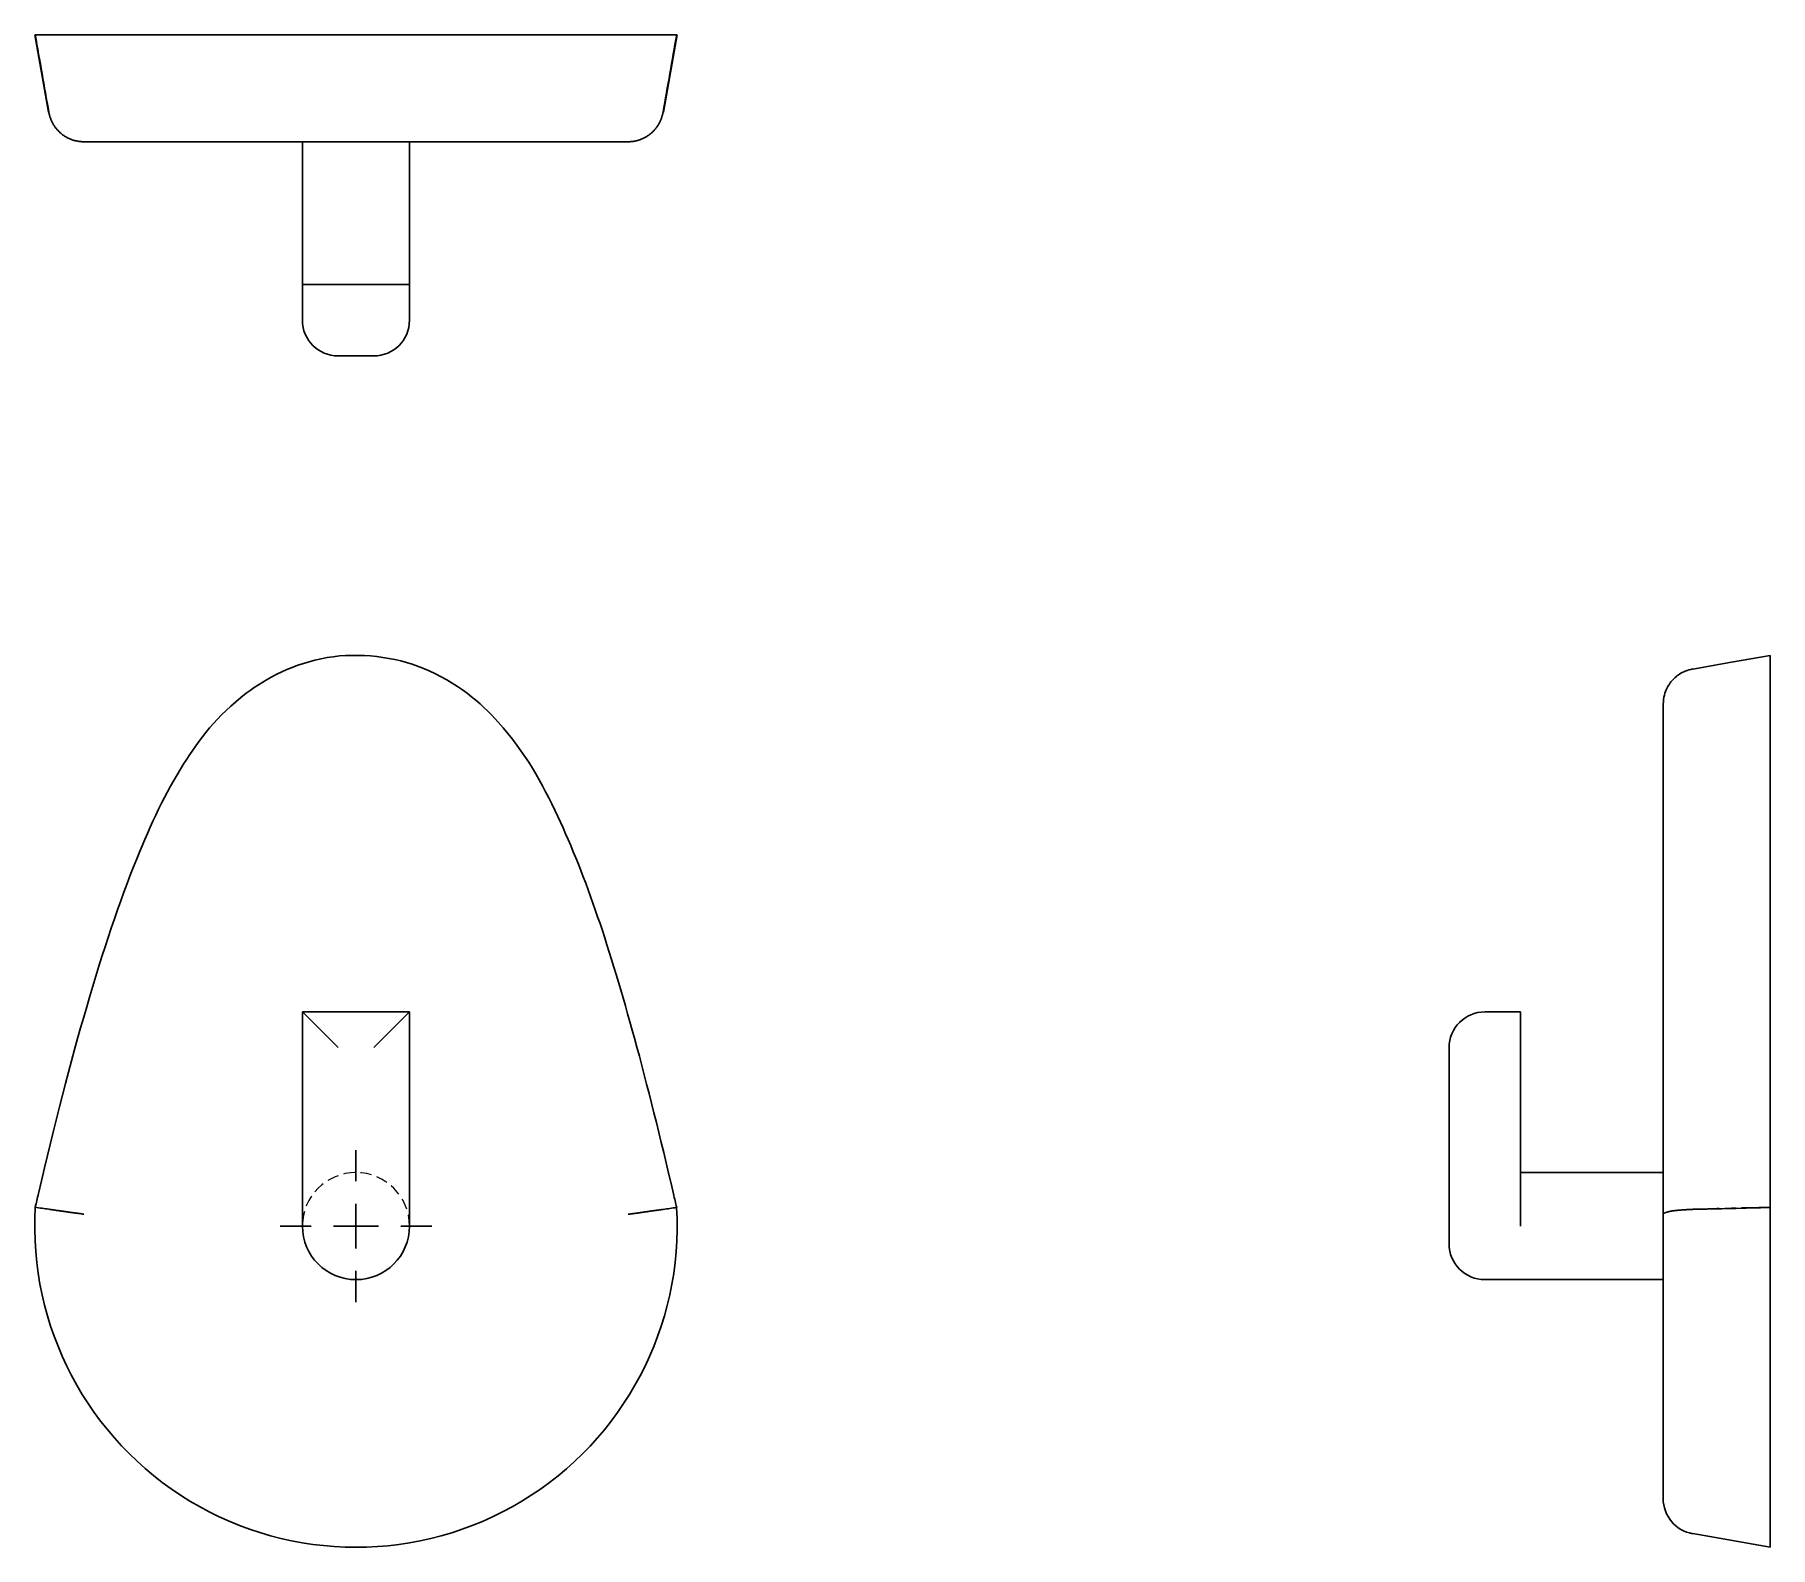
# Model space of a CAD drawing. Header units: millimetres. Extents: x 47 to 241, y 7 to 176.
import ezdxf

# ---------------------------------------------------------------- set-up
doc = ezdxf.new("R2010")
doc.units = ezdxf.units.MM
doc.linetypes.add('HIDDEN', pattern=[1.905, 1.27, -0.635])
doc.layers.add('10', color=7, linetype='Continuous')

# ---------------------------------------------------------------- blocks, each defined once
blk = doc.blocks.new('SW_CENTERMARKSYMBOL_0')
at = {"layer": '10', "color": 0}
for p, q in [((0, 5), (0, 8.48)), ((0, 0), (0, 2.5)), ((-5, 0), (-8.48, 0)), ((0, 0), (-2.5, 0)), ((0, 0), (0, -2.5)), ((0, 0), (2.5, 0)), ((5, 0), (8.48, 0)), ((0, -5), (0, -8.48))]:
    blk.add_line(p, q, dxfattribs=at)

msp = doc.modelspace()

# ---------------------------------------------------------------- linework, layer by layer
at = {"color": 7, "linetype": 'Continuous', "lineweight": 25}
for p, q in [((47.13, 175.92), (48.66, 167.26)), ((117.34, 167.26), (118.87, 175.92)), ((77.02, 163.96), (77.02, 148.02)), ((88.98, 148.02), (88.98, 163.96)), ((77.02, 148.02), (77.02, 144.04)), ((88.98, 148.02), (77.02, 148.02)), ((88.98, 144.04), (88.98, 148.02)), ((81.01, 140.05), (84.99, 140.05)), ((81.01, 62.8), (77.02, 66.78)), ((88.98, 66.78), (77.02, 66.78)), ((77.02, 66.78), (77.02, 42.87)), ((88.98, 66.78), (84.99, 62.8)), ((88.98, 42.87), (88.98, 66.78)), ((209.04, 66.78), (213.02, 66.78)), ((213.02, 42.87), (213.02, 66.78)), ((205.05, 62.8), (205.05, 42.87)), ((228.96, 48.85), (213.02, 48.85)), ((240.92, 7), (240.92, 44.95)), ((205.05, 42.87), (205.05, 40.88)), ((228.96, 44.19), (228.96, 12.45)), ((209.04, 36.89), (228.96, 36.89)), ((232.26, 8.53), (240.92, 7))]:
    msp.add_line(p, q, dxfattribs=at)
at = {"color": 7, "linetype": 'Continuous', "lineweight": 25, "flags": 128}
msp.add_lwpolyline([(240.92, 106.61), (236.59, 105.85), (232.26, 105.08)], dxfattribs=at)
at = {"color": 7, "linetype": 'Continuous', "lineweight": 25}
for centre, radius, start, end in [((81.01, 144.04), 3.99, 180, 270), ((84.99, 144.04), 3.99, 270, 0), ((209.04, 62.8), 3.99, 90, 180), ((83, 42.87), 35.87, 176.6358, 3.323), ((83, 42.87), 5.98, 180, 0), ((209.04, 40.88), 3.99, 180, 270), ((232.95, 12.45), 3.99, 180, 260)]:
    msp.add_arc(centre, radius, start, end, dxfattribs=at)
at = {"color": 7, "linetype": 'HIDDEN', "lineweight": 18}
msp.add_arc((83, 42.87), 5.98, 0, 180, dxfattribs=at)
at = {"color": 7, "linetype": 'Continuous', "lineweight": 25}
for points in [[(47.19, 175.92), (47.7, 173.03), (48.21, 170.14), (48.71, 167.26)], [(118.81, 175.92), (118.3, 173.03), (117.8, 170.14), (117.29, 167.26)], [(47.19, 44.97), (47.7, 44.9), (48.21, 44.83), (48.71, 44.75)], [(118.81, 44.95), (118.3, 44.87), (117.8, 44.8), (117.29, 44.73)], [(240.92, 44.95), (238.03, 44.87), (235.14, 44.8), (232.26, 44.73)]]:
    msp.add_open_spline(points, degree=3, dxfattribs=at)
for points, knots in [([(47.19, 175.92), (47.31, 175.92), (47.43, 175.92), (47.55, 175.92), (51.17, 175.92), (54.64, 175.92), (58.53, 175.92), (60.09, 175.92), (61.7, 175.92), (63.79, 175.92), (65.48, 175.92), (67.42, 175.92), (70.76, 175.92), (73.01, 175.92), (76.07, 175.92), (79.79, 175.92), (83.39, 175.92), (87.38, 175.92), (90.47, 175.92), (94.37, 175.92), (96.94, 175.92), (98.88, 175.92), (101.95, 175.92), (103.77, 175.92), (105.53, 175.92), (108.72, 175.92), (111.37, 175.92), (114.1, 175.92), (115.55, 175.92), (117, 175.92), (118.46, 175.92), (118.58, 175.92), (118.69, 175.92), (118.81, 175.92)], [-0.00848, -0.00848, -0.00848, -0.00848, 0, 0, 0, 0.25, 0.25, 0.25, 0.350482, 0.350482, 0.350482, 0.431672, 0.431672, 0.431672, 0.486312, 0.486312, 0.486312, 0.539154, 0.539154, 0.539154, 0.605576, 0.605576, 0.605576, 0.710083, 0.710083, 0.710083, 0.899255, 0.899255, 0.899255, 1, 1, 1, 1.008276, 1.008276, 1.008276, 1.008276]), ([(52.61, 163.96), (52.54, 163.96), (52.41, 163.97), (52.2, 163.98), (52, 164.01), (51.8, 164.05), (51.61, 164.09), (51.42, 164.15), (51.23, 164.21), (51.05, 164.28), (50.88, 164.36), (50.71, 164.45), (50.55, 164.55), (50.39, 164.65), (50.24, 164.75), (50.1, 164.87), (49.96, 164.99), (49.83, 165.11), (49.71, 165.24), (49.59, 165.37), (49.48, 165.5), (49.38, 165.64), (49.29, 165.78), (49.2, 165.92), (49.12, 166.07), (49.04, 166.22), (48.98, 166.36), (48.92, 166.51), (48.86, 166.66), (48.81, 166.81), (48.77, 166.96), (48.74, 167.11), (48.72, 167.21), (48.71, 167.26)], [0, 0, 0, 0, 0.037476, 0.074604, 0.111385, 0.147817, 0.183901, 0.219637, 0.255025, 0.290064, 0.324756, 0.359098, 0.393093, 0.426739, 0.460037, 0.492987, 0.525589, 0.557842, 0.589748, 0.621305, 0.652515, 0.683378, 0.713893, 0.744061, 0.773882, 0.803357, 0.832485, 0.861268, 0.889704, 0.917795, 0.945541, 0.972943, 1, 1, 1, 1]), ([(113.39, 163.96), (113.45, 163.96), (113.58, 163.97), (113.78, 163.98), (113.96, 164.01), (114.15, 164.04), (114.33, 164.08), (114.51, 164.13), (114.68, 164.19), (114.85, 164.25), (115.02, 164.32), (115.17, 164.4), (115.33, 164.48), (115.48, 164.56), (115.62, 164.66), (115.75, 164.75), (115.88, 164.85), (116.01, 164.96), (116.13, 165.07), (116.24, 165.18), (116.34, 165.29), (116.44, 165.41), (116.54, 165.53), (116.63, 165.65), (116.71, 165.77), (116.79, 165.9), (116.86, 166.02), (116.92, 166.15), (116.98, 166.27), (117.04, 166.4), (117.09, 166.52), (117.13, 166.65), (117.17, 166.77), (117.21, 166.89), (117.24, 167.02), (117.27, 167.14), (117.28, 167.22), (117.29, 167.26)], [0, 0, 0, 0, 0.035417, 0.070417, 0.105011, 0.139205, 0.173002, 0.206402, 0.239404, 0.272006, 0.304204, 0.335996, 0.367378, 0.398349, 0.428908, 0.459054, 0.488788, 0.518113, 0.547033, 0.575553, 0.603678, 0.631413, 0.658758, 0.685714, 0.712279, 0.738453, 0.764232, 0.789617, 0.814603, 0.839189, 0.863374, 0.887155, 0.910533, 0.933506, 0.956075, 0.978239, 1, 1, 1, 1]), ([(52.61, 163.96), (52.94, 163.96), (53.26, 163.96), (53.93, 163.96), (54.94, 163.96), (56, 163.96), (57.49, 163.96), (58.27, 163.96), (59.94, 163.96), (61.27, 163.96), (62.78, 163.96), (63.83, 163.96), (64.38, 163.96), (65.54, 163.96), (66.16, 163.96), (67.51, 163.96), (68.24, 163.96), (69.43, 163.96), (69.85, 163.96), (70.74, 163.96), (71.2, 163.96), (72.2, 163.96), (72.72, 163.96), (73.81, 163.96), (74.39, 163.96), (76.18, 163.96), (77.47, 163.96), (79.52, 163.96), (80.23, 163.96), (81.64, 163.96), (82.36, 163.96), (83.79, 163.96), (84.5, 163.96), (85.92, 163.96), (86.62, 163.96), (87.65, 163.96), (87.99, 163.96), (88.65, 163.96), (88.98, 163.96), (89.94, 163.96), (90.57, 163.96), (91.77, 163.96), (92.34, 163.96), (93.42, 163.96), (93.93, 163.96), (94.91, 163.96), (95.38, 163.96), (96.28, 163.96), (96.7, 163.96), (97.51, 163.96), (97.9, 163.96), (98.62, 163.96), (99.31, 163.96), (99.95, 163.96), (100.57, 163.96), (100.87, 163.96), (102.33, 163.96), (104.41, 163.96), (106.56, 163.96), (107.74, 163.96), (108.52, 163.96), (108.9, 163.96), (110.02, 163.96), (110.73, 163.96), (112.09, 163.96), (112.75, 163.96), (113.39, 163.96)], [0, 0, 0, 0, 0.03125, 0.03125, 0.0625, 0.125, 0.125, 0.1875, 0.1875, 0.25, 0.28125, 0.28125, 0.3125, 0.3125, 0.34375, 0.34375, 0.375, 0.375, 0.390625, 0.390625, 0.40625, 0.40625, 0.421875, 0.421875, 0.4375, 0.4375, 0.46875, 0.46875, 0.484375, 0.484375, 0.5, 0.5, 0.515625, 0.515625, 0.53125, 0.53125, 0.539063, 0.539063, 0.546875, 0.546875, 0.5625, 0.5625, 0.578125, 0.578125, 0.59375, 0.59375, 0.609375, 0.609375, 0.625, 0.625, 0.640625, 0.640625, 0.65625, 0.671875, 0.671875, 0.6875, 0.6875, 0.75, 0.8125, 0.84375, 0.84375, 0.875, 0.875, 0.9375, 0.9375, 1, 1, 1, 1]), ([(47.19, 44.97), (47.31, 45.48), (47.43, 45.99), (47.55, 46.5), (51.17, 61.95), (54.64, 74.25), (58.53, 83.9), (60.09, 87.77), (61.7, 91.23), (63.79, 94.52), (65.48, 97.19), (67.42, 99.85), (70.76, 102.38), (73.01, 104.08), (76.07, 105.72), (79.79, 106.36), (83.39, 106.97), (87.38, 106.44), (90.47, 105.18), (94.37, 103.61), (96.94, 101.3), (98.88, 99.14), (101.95, 95.75), (103.77, 92.37), (105.53, 88.63), (108.72, 81.86), (111.37, 73.78), (114.1, 63.84), (115.55, 58.55), (117, 52.76), (118.46, 46.46), (118.58, 45.95), (118.69, 45.45), (118.81, 44.95)], [-0.00848, -0.00848, -0.00848, -0.00848, 0, 0, 0, 0.25, 0.25, 0.25, 0.350482, 0.350482, 0.350482, 0.431672, 0.431672, 0.431672, 0.486312, 0.486312, 0.486312, 0.539154, 0.539154, 0.539154, 0.605576, 0.605576, 0.605576, 0.710083, 0.710083, 0.710083, 0.899255, 0.899255, 0.899255, 1, 1, 1, 1.008276, 1.008276, 1.008276, 1.008276]), ([(240.92, 106.6), (240.92, 106.58), (240.92, 106.54), (240.92, 106.14), (240.92, 105.5), (240.92, 104.62), (240.92, 103.63), (240.92, 102.49), (240.92, 101.21), (240.92, 99.83), (240.92, 98.45), (240.92, 96.73), (240.92, 94.6), (240.92, 92.01), (240.92, 89.34), (240.92, 86.57), (240.92, 83.24), (240.92, 79.27), (240.92, 74.59), (240.92, 69.56), (240.92, 64.59), (240.92, 59.72), (240.92, 54.99), (240.92, 50.04), (240.92, 46.66), (240.92, 44.95)], [0, 0, 0, 0, 0.028898, 0.061089, 0.092034, 0.121024, 0.147928, 0.173064, 0.200742, 0.226531, 0.250596, 0.273551, 0.313432, 0.352121, 0.390857, 0.430653, 0.471952, 0.532646, 0.597115, 0.665788, 0.739067, 0.800028, 0.86393, 0.930813, 1, 1, 1, 1]), ([(232.26, 105.09), (231.97, 105.02), (231.46, 104.89), (230.83, 104.55), (230.39, 104.23), (230.04, 103.9), (229.71, 103.5), (229.35, 102.92), (229.04, 102.13), (228.99, 101.5), (228.96, 101.16)], [0, 0, 0, 0, 0.157693, 0.284896, 0.381374, 0.451865, 0.542012, 0.663487, 0.816257, 1, 1, 1, 1]), ([(228.96, 101.16), (228.96, 101.16), (228.96, 101.21), (228.96, 100.97), (228.96, 100.41), (228.96, 99.38), (228.96, 98.05), (228.96, 96.41), (228.96, 94.59), (228.96, 92.37), (228.96, 89.72), (228.96, 86.65), (228.96, 83.53), (228.96, 80.36), (228.96, 76.09), (228.96, 70.68), (228.96, 64.11), (228.96, 57.5), (228.96, 50.86), (228.96, 46.41), (228.96, 44.19)], [0, 0, 0, 0, 0.000032, 0.035866, 0.071672, 0.10739, 0.143131, 0.178809, 0.214598, 0.250265, 0.300222, 0.350339, 0.40035, 0.450251, 0.500111, 0.599872, 0.699805, 0.799887, 0.900017, 1, 1, 1, 1]), ([(52.61, 44.2), (52.54, 44.21), (52.41, 44.23), (52.2, 44.26), (52, 44.29), (51.8, 44.32), (51.61, 44.34), (51.42, 44.37), (51.23, 44.39), (51.05, 44.42), (50.88, 44.44), (50.71, 44.47), (50.55, 44.49), (50.39, 44.51), (50.24, 44.53), (50.1, 44.55), (49.96, 44.57), (49.83, 44.59), (49.71, 44.61), (49.59, 44.62), (49.48, 44.64), (49.38, 44.65), (49.29, 44.67), (49.2, 44.68), (49.12, 44.69), (49.04, 44.7), (48.98, 44.71), (48.92, 44.72), (48.86, 44.73), (48.81, 44.74), (48.77, 44.74), (48.74, 44.75), (48.72, 44.75), (48.71, 44.75)], [0, 0, 0, 0, 0.037476, 0.074604, 0.111385, 0.147817, 0.183901, 0.219637, 0.255025, 0.290064, 0.324756, 0.359098, 0.393093, 0.426739, 0.460037, 0.492987, 0.525589, 0.557842, 0.589748, 0.621305, 0.652515, 0.683378, 0.713893, 0.744061, 0.773882, 0.803357, 0.832485, 0.861268, 0.889704, 0.917795, 0.945541, 0.972943, 1, 1, 1, 1]), ([(113.39, 44.19), (113.45, 44.2), (113.58, 44.22), (113.78, 44.24), (113.96, 44.27), (114.15, 44.29), (114.33, 44.32), (114.51, 44.34), (114.68, 44.37), (114.85, 44.39), (115.02, 44.42), (115.17, 44.44), (115.33, 44.46), (115.48, 44.48), (115.62, 44.5), (115.75, 44.52), (115.88, 44.54), (116.01, 44.56), (116.13, 44.57), (116.24, 44.59), (116.34, 44.6), (116.44, 44.62), (116.54, 44.63), (116.63, 44.64), (116.71, 44.65), (116.79, 44.66), (116.86, 44.67), (116.92, 44.68), (116.98, 44.69), (117.04, 44.7), (117.09, 44.7), (117.13, 44.71), (117.17, 44.72), (117.21, 44.72), (117.24, 44.72), (117.27, 44.73), (117.28, 44.73), (117.29, 44.73)], [0, 0, 0, 0, 0.035417, 0.070417, 0.105011, 0.139205, 0.173002, 0.206402, 0.239404, 0.272006, 0.304204, 0.335996, 0.367378, 0.398349, 0.428908, 0.459054, 0.488788, 0.518113, 0.547033, 0.575553, 0.603678, 0.631413, 0.658758, 0.685714, 0.712279, 0.738453, 0.764232, 0.789617, 0.814603, 0.839189, 0.863374, 0.887155, 0.910533, 0.933506, 0.956075, 0.978239, 1, 1, 1, 1]), ([(228.96, 44.19), (228.96, 44.2), (228.97, 44.22), (228.98, 44.24), (229.01, 44.27), (229.04, 44.29), (229.08, 44.32), (229.13, 44.34), (229.19, 44.37), (229.25, 44.39), (229.32, 44.42), (229.4, 44.44), (229.48, 44.46), (229.56, 44.48), (229.66, 44.5), (229.75, 44.52), (229.85, 44.54), (229.96, 44.56), (230.07, 44.57), (230.18, 44.59), (230.29, 44.6), (230.41, 44.62), (230.53, 44.63), (230.65, 44.64), (230.77, 44.65), (230.9, 44.66), (231.02, 44.67), (231.15, 44.68), (231.27, 44.69), (231.4, 44.7), (231.52, 44.7), (231.65, 44.71), (231.77, 44.72), (231.89, 44.72), (232.02, 44.72), (232.14, 44.73), (232.22, 44.73), (232.26, 44.73)], [0, 0, 0, 0, 0.035417, 0.070417, 0.105011, 0.139205, 0.173002, 0.206402, 0.239404, 0.272006, 0.304204, 0.335996, 0.367378, 0.398349, 0.428908, 0.459054, 0.488788, 0.518113, 0.547033, 0.575553, 0.603678, 0.631413, 0.658758, 0.685714, 0.712279, 0.738453, 0.764232, 0.789617, 0.814603, 0.839189, 0.863374, 0.887155, 0.910533, 0.933506, 0.956075, 0.978239, 1, 1, 1, 1])]:
    msp.add_open_spline(points, degree=3, knots=knots, dxfattribs=at)
at = {"color": 7, "linetype": 'HIDDEN', "lineweight": 18}
msp.add_open_spline([(228.96, 44.2), (228.96, 44.21), (228.97, 44.23), (228.98, 44.26), (229.01, 44.29), (229.05, 44.32), (229.09, 44.34), (229.15, 44.37), (229.21, 44.39), (229.28, 44.42), (229.36, 44.44), (229.45, 44.47), (229.55, 44.49), (229.65, 44.51), (229.75, 44.53), (229.87, 44.55), (229.99, 44.57), (230.11, 44.59), (230.24, 44.61), (230.37, 44.62), (230.5, 44.64), (230.64, 44.65), (230.78, 44.67), (230.92, 44.68), (231.07, 44.69), (231.22, 44.7), (231.36, 44.71), (231.51, 44.72), (231.66, 44.73), (231.81, 44.74), (231.96, 44.74), (232.11, 44.75), (232.21, 44.75), (232.26, 44.75)], degree=3, knots=[0, 0, 0, 0, 0.037476, 0.074604, 0.111385, 0.147817, 0.183901, 0.219637, 0.255025, 0.290064, 0.324756, 0.359098, 0.393093, 0.426739, 0.460037, 0.492987, 0.525589, 0.557842, 0.589748, 0.621305, 0.652515, 0.683378, 0.713893, 0.744061, 0.773882, 0.803357, 0.832485, 0.861268, 0.889704, 0.917795, 0.945541, 0.972943, 1, 1, 1, 1], dxfattribs=at)
msp.add_open_spline([(240.92, 44.97), (238.03, 44.9), (235.14, 44.83), (232.26, 44.75)], degree=3, dxfattribs=at)

# ---------------------------------------------------------------- block references
at = {"layer": '10'}
msp.add_blockref('SW_CENTERMARKSYMBOL_0', (83, 42.87), dxfattribs=at)

doc.saveas('drawing.dxf')
